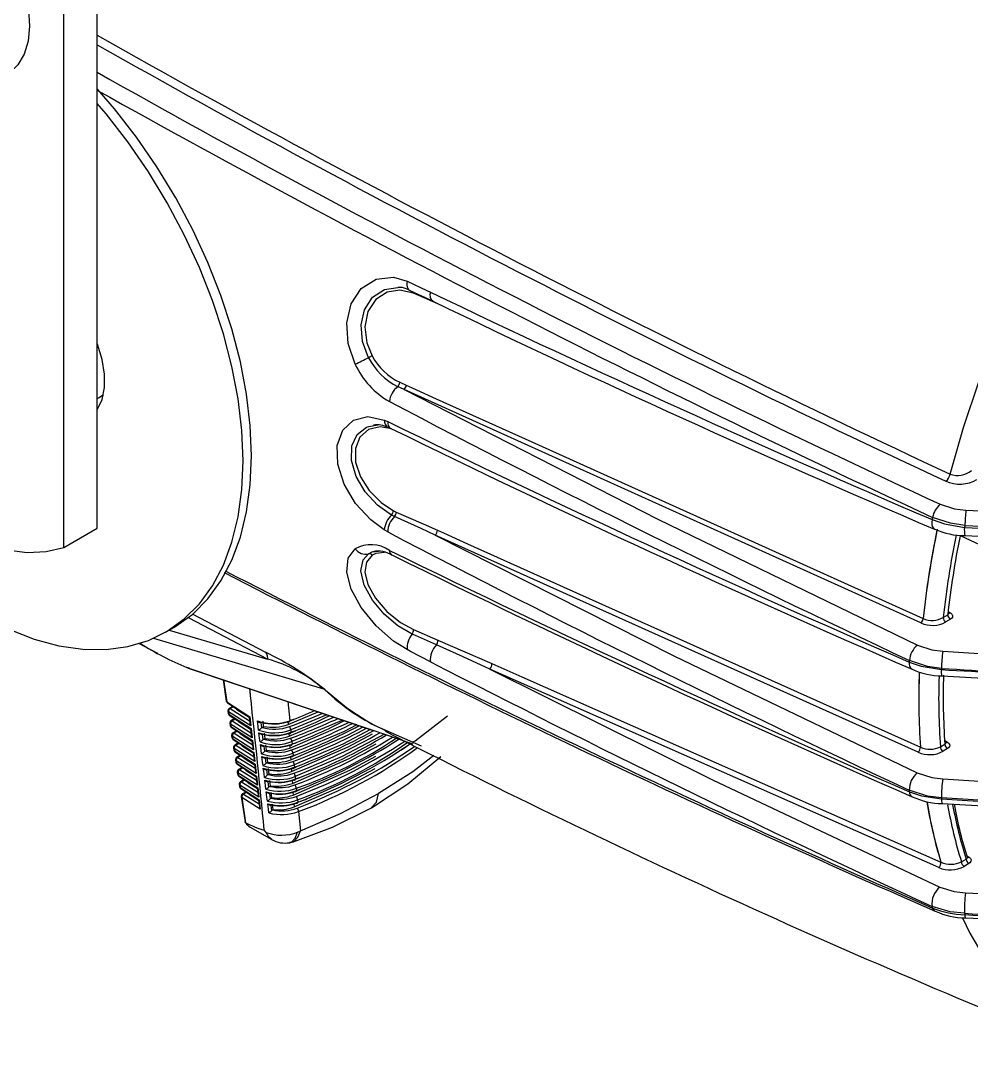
# Model space of a CAD drawing. Extents: x 6 to 134, y 1 to 99.
# Drawn here: x 94.294 to 98.101, y 9.061 to 13.22 of the extents above; entities that cross this region are included whole.
import ezdxf

# ---------------------------------------------------------------- set-up
doc = ezdxf.new("R2010")
doc.units = 0
doc.header["$MEASUREMENT"] = 0
doc.layers.add('OBJECT', color=7, linetype='CONTINUOUS')

msp = doc.modelspace()

# ---------------------------------------------------------------- linework, layer by layer
at = {"layer": 'OBJECT'}
for p, q in [((94.5991, 11.1874), (94.5991, 18.5139)), ((94.4661, 11.1107), (94.4661, 18.4372)), ((95.8523, 12.1394), (95.945, 12.0965)), ((95.9645, 12.086), (95.8663, 12.1288)), ((95.9849, 12.0772), (95.9645, 12.086)), ((94.5991, 11.6631), (94.5991, 11.9278)), ((95.8119, 11.772), (95.8377, 11.7604)), ((95.8288, 11.743), (95.8033, 11.7549)), ((97.8993, 10.8085), (95.8288, 11.743)), ((95.7498, 11.621), (95.7639, 11.6147)), ((95.6872, 11.5945), (95.7244, 11.6014)), ((95.7909, 11.2347), (95.7789, 11.2405)), ((95.7864, 11.2578), (95.7977, 11.2526)), ((98.0796, 11.2598), (99.0738, 11.2176)), ((94.4661, 11.1107), (94.5991, 11.1874)), ((95.7639, 11.1727), (95.7498, 11.1806)), ((97.8883, 10.2906), (95.9537, 11.16)), ((99.051, 10.6928), (98.0576, 11.1572)), ((94.98, 10.8454), (95.2738, 10.6914)), ((97.9886, 10.8304), (98.0068, 10.8413)), ((98.0174, 10.8232), (97.9992, 10.8123)), ((98.0088, 10.8542), (98.018, 10.8485)), ((94.8731, 10.7711), (94.9071, 10.7907)), ((94.8874, 10.7794), (95.2819, 10.6632)), ((95.8663, 10.7817), (95.9645, 10.7396)), ((94.8252, 10.7468), (95.5056, 10.5439)), ((94.7654, 10.7279), (94.8414, 10.687)), ((97.987, 10.695), (98.9558, 10.6359)), ((95.2819, 10.6632), (95.282, 10.6632)), ((94.969, 10.6266), (94.9591, 10.63)), ((94.9591, 10.63), (95.6992, 10.3803)), ((97.9705, 9.8285), (96.1722, 10.6236)), ((95.1037, 10.5809), (95.117, 10.4952)), ((95.1058, 10.5802), (95.1195, 10.4919)), ((97.9837, 10.5964), (98.9528, 10.5411)), ((95.2138, 10.5173), (95.2107, 10.5449)), ((95.1195, 10.4919), (95.2106, 10.4326)), ((95.1214, 10.4883), (95.2086, 10.4316)), ((95.3638, 10.4934), (95.3713, 10.417)), ((95.1232, 10.4554), (95.1246, 10.4463)), ((95.1257, 10.4521), (95.1271, 10.443)), ((95.2148, 10.3957), (95.1257, 10.4521)), ((95.1271, 10.443), (95.216, 10.3851)), ((95.1431, 10.4743), (95.128, 10.4656)), ((95.129, 10.4394), (95.214, 10.3841)), ((95.1458, 10.4725), (95.133, 10.4651)), ((95.133, 10.4651), (95.2104, 10.4162)), ((95.1561, 10.4658), (95.1563, 10.4639)), ((95.1583, 10.4644), (95.1588, 10.4606)), ((95.2089, 10.429), (95.1588, 10.4606)), ((95.3649, 10.4014), (95.485, 10.4525)), ((95.5201, 10.4407), (95.3749, 10.3796)), ((95.1307, 10.4065), (95.1322, 10.3973)), ((95.1332, 10.4032), (95.1347, 10.394)), ((95.2202, 10.3482), (95.1332, 10.4032)), ((95.1506, 10.4253), (95.1356, 10.4167)), ((95.1533, 10.4236), (95.1406, 10.4162)), ((95.1406, 10.4162), (95.2157, 10.3687)), ((95.1636, 10.4169), (95.1639, 10.415)), ((95.1659, 10.4154), (95.1664, 10.4117)), ((95.2143, 10.3815), (95.1664, 10.4117)), ((95.2086, 10.4316), (95.2117, 10.404)), ((95.2106, 10.4326), (95.2148, 10.3957)), ((95.2553, 10.4101), (95.2579, 10.3878)), ((95.2665, 10.3934), (95.264, 10.4151)), ((95.364, 10.4135), (95.3649, 10.4014)), ((95.3684, 10.3543), (95.548, 10.4313)), ((95.5839, 10.4192), (95.3795, 10.3329)), ((95.1347, 10.394), (95.2214, 10.3375)), ((95.1366, 10.3905), (95.2194, 10.3366)), ((95.1383, 10.3576), (95.1397, 10.3484)), ((95.1581, 10.3764), (95.1432, 10.3678)), ((95.1608, 10.3747), (95.1481, 10.3673)), ((95.1481, 10.3673), (95.2211, 10.3212)), ((95.1712, 10.3679), (95.1715, 10.3661)), ((95.1734, 10.3665), (95.174, 10.3628)), ((95.2197, 10.334), (95.174, 10.3628)), ((95.214, 10.3841), (95.2171, 10.3565)), ((95.216, 10.3851), (95.2202, 10.3482)), ((95.2607, 10.3901), (95.2665, 10.3934)), ((95.2609, 10.3627), (95.2636, 10.3404)), ((95.2719, 10.3459), (95.2694, 10.3675)), ((95.3675, 10.3665), (95.3684, 10.3543)), ((95.3749, 10.3796), (95.3759, 10.3702)), ((95.6992, 10.3803), (95.8645, 10.3244)), ((95.6992, 10.3803), (95.7018, 10.3794)), ((95.1408, 10.3543), (95.1422, 10.3451)), ((95.2256, 10.3007), (95.1408, 10.3543)), ((95.1422, 10.3451), (95.2268, 10.29)), ((95.1442, 10.3415), (95.2248, 10.289)), ((95.1657, 10.3275), (95.1508, 10.3189)), ((95.1684, 10.3257), (95.1557, 10.3184)), ((95.1557, 10.3184), (95.2265, 10.2736)), ((95.1788, 10.319), (95.1791, 10.3172)), ((95.181, 10.3175), (95.1816, 10.3139)), ((95.2194, 10.3366), (95.2225, 10.309)), ((95.2214, 10.3375), (95.2256, 10.3007)), ((95.2665, 10.3428), (95.2719, 10.3459)), ((95.2666, 10.3154), (95.2693, 10.2931)), ((95.2773, 10.2984), (95.2748, 10.32)), ((95.3709, 10.3195), (95.3718, 10.3073)), ((95.3795, 10.3329), (95.3804, 10.3235)), ((97.9772, 10.3124), (97.9953, 10.3232)), ((97.9951, 10.3371), (98.0063, 10.3302)), ((95.1459, 10.3087), (95.1473, 10.2994)), ((95.1484, 10.3054), (95.1498, 10.2961)), ((95.231, 10.2532), (95.1484, 10.3054)), ((95.1498, 10.2961), (95.2322, 10.2425)), ((95.1517, 10.2926), (95.2302, 10.2415)), ((95.1732, 10.2786), (95.1583, 10.27)), ((95.1759, 10.2768), (95.1633, 10.2695)), ((95.2251, 10.2864), (95.1816, 10.3139)), ((95.2248, 10.289), (95.2279, 10.2615)), ((95.2268, 10.29), (95.231, 10.2532)), ((95.2723, 10.2955), (95.2773, 10.2984)), ((95.384, 10.2862), (95.3849, 10.2768)), ((98.0059, 10.3051), (97.9878, 10.2943)), ((95.1535, 10.2598), (95.1549, 10.2505)), ((95.156, 10.2565), (95.1574, 10.2472)), ((95.2364, 10.2057), (95.156, 10.2565)), ((95.1574, 10.2472), (95.2376, 10.195)), ((95.1593, 10.2436), (95.2355, 10.194)), ((95.1633, 10.2695), (95.2319, 10.2261)), ((95.1864, 10.27), (95.1866, 10.2683)), ((95.1886, 10.2686), (95.1891, 10.265)), ((95.2304, 10.2389), (95.1891, 10.265)), ((95.2302, 10.2415), (95.2333, 10.214)), ((95.2322, 10.2425), (95.2364, 10.2057)), ((95.2723, 10.2681), (95.275, 10.2457)), ((95.2782, 10.2483), (95.2826, 10.2508)), ((95.2826, 10.2508), (95.2802, 10.2725)), ((95.3743, 10.2725), (95.3751, 10.2602)), ((95.3885, 10.2396), (95.3894, 10.2301)), ((95.161, 10.2109), (95.1625, 10.2015)), ((95.1635, 10.2076), (95.165, 10.1982)), ((95.2417, 10.1581), (95.1635, 10.2076)), ((95.165, 10.1982), (95.2429, 10.1475)), ((95.1808, 10.2297), (95.1659, 10.2211)), ((95.1669, 10.1947), (95.2409, 10.1465)), ((95.1835, 10.2279), (95.1708, 10.2206)), ((95.1708, 10.2206), (95.2373, 10.1786)), ((95.194, 10.2211), (95.1942, 10.2194)), ((95.1962, 10.2196), (95.1967, 10.2161)), ((95.2358, 10.1914), (95.1967, 10.2161)), ((95.2355, 10.194), (95.2387, 10.1665)), ((95.2376, 10.195), (95.2417, 10.1581)), ((95.278, 10.2208), (95.2807, 10.1983)), ((95.2841, 10.201), (95.288, 10.2033)), ((95.288, 10.2033), (95.2856, 10.225)), ((95.3776, 10.2255), (95.3785, 10.2131)), ((95.393, 10.1929), (95.3939, 10.1834)), ((95.1686, 10.162), (95.1701, 10.1526)), ((95.1711, 10.1587), (95.1726, 10.1493)), ((95.2471, 10.1106), (95.1711, 10.1587)), ((95.1726, 10.1493), (95.2483, 10.1)), ((95.1883, 10.1807), (95.1735, 10.1722)), ((95.191, 10.179), (95.1784, 10.1717)), ((95.1784, 10.1717), (95.2427, 10.1311)), ((95.2015, 10.1721), (95.2018, 10.1705)), ((95.2037, 10.1707), (95.2043, 10.1672)), ((95.2412, 10.1439), (95.2043, 10.1672)), ((95.2838, 10.1735), (95.2865, 10.151)), ((95.29, 10.1538), (95.2934, 10.1558)), ((95.2934, 10.1558), (95.291, 10.1775)), ((95.3809, 10.1785), (95.3817, 10.1659)), ((97.9865, 10.1836), (98.9557, 10.1247)), ((95.1745, 10.1457), (95.2463, 10.099)), ((95.1762, 10.1131), (95.1918, 10.0119)), ((95.1787, 10.1098), (95.1944, 10.0082)), ((95.2525, 10.0631), (95.1787, 10.1098)), ((95.1958, 10.1318), (95.1811, 10.1233)), ((95.1985, 10.1301), (95.186, 10.1228)), ((95.186, 10.1228), (95.248, 10.0836)), ((95.2091, 10.1232), (95.2094, 10.1216)), ((95.2113, 10.1217), (95.2119, 10.1183)), ((95.2466, 10.0964), (95.2119, 10.1183)), ((95.2409, 10.1465), (95.244, 10.1189)), ((95.2429, 10.1475), (95.2471, 10.1106)), ((95.2895, 10.1262), (95.2923, 10.1036)), ((95.2959, 10.1066), (95.2988, 10.1083)), ((95.2988, 10.1083), (95.2963, 10.1299)), ((95.384, 10.132), (95.3849, 10.1188)), ((95.3974, 10.1463), (95.3983, 10.1368)), ((95.2463, 10.099), (95.2494, 10.0714)), ((95.2483, 10.1), (95.2525, 10.0631)), ((95.2954, 10.079), (95.2982, 10.0563)), ((95.3042, 10.0608), (95.3017, 10.0824)), ((95.3872, 10.0848), (95.3881, 10.0716)), ((95.4019, 10.0996), (95.4028, 10.0901)), ((97.9841, 10.0853), (98.9529, 10.0299)), ((95.3019, 10.0595), (95.3042, 10.0608)), ((95.4063, 10.053), (95.4136, 9.9756)), ((95.1944, 10.0082), (95.1946, 10.0081)), ((95.2121, 9.9904), (95.2987, 9.9404)), ((95.2771, 9.9695), (95.269, 9.9798)), ((95.402, 9.9704), (95.4136, 9.9756)), ((95.3711, 9.9283), (95.3798, 9.9301)), ((98.0616, 9.8516), (98.0803, 9.8628)), ((98.0836, 9.8754), (98.0921, 9.8702)), ((98.0909, 9.8446), (98.0722, 9.8335)), ((98.0779, 9.7269), (99.0718, 9.6828))]:
    msp.add_line(p, q, dxfattribs=at)
at = {"layer": 'OBJECT', "flags": 128}
for points in [[(98.0165, 11.4045), (98.0702, 11.5909), (98.1329, 11.778), (98.2044, 11.9648), (98.2843, 12.1505), (98.3723, 12.3343), (98.4679, 12.5152), (98.5707, 12.6925), (98.6802, 12.8653), (98.7959, 13.0328), (98.9173, 13.1942), (99.0438, 13.3489), (99.1748, 13.496), (99.3098, 13.6349), (99.448, 13.7649), (99.5889, 13.8855), (99.7317, 13.996), (99.8759, 14.0961)], [(93.801, 13.7632), (93.8106, 13.7682), (93.8546, 13.7817), (93.904, 13.7824), (93.9571, 13.7703), (94.0122, 13.7458), (94.0675, 13.7097), (94.1213, 13.6631), (94.1719, 13.6075), (94.2175, 13.5448), (94.2568, 13.4769), (94.2885, 13.4061), (94.3116, 13.3345), (94.3252, 13.2646), (94.3291, 13.1985), (94.323, 13.1383), (94.3071, 13.0861), (94.282, 13.0434), (94.2485, 13.0118), (94.2385, 13.0054)], [(94.9071, 10.7907), (94.9141, 10.7948), (94.9825, 10.844), (95.0431, 10.9049), (95.0954, 10.977), (95.1389, 11.0595), (95.1732, 11.1518), (95.1979, 11.2528), (95.2128, 11.3617), (95.2178, 11.4775), (95.2128, 11.599), (95.1979, 11.7251), (95.1732, 11.8546), (95.1389, 11.9864), (95.0954, 12.1192), (95.0431, 12.2516), (94.9825, 12.3826), (94.9141, 12.5107), (94.8386, 12.635), (94.7566, 12.7541), (94.6691, 12.8669), (94.6006, 12.9464)], [(94.2456, 10.7829), (94.347, 10.7437), (94.4464, 10.717), (94.5427, 10.703), (94.6351, 10.7019), (94.7227, 10.7137), (94.8046, 10.7382), (94.8801, 10.7752), (94.9485, 10.8244), (95.0092, 10.8853), (95.0615, 10.9574), (95.105, 11.0399), (95.1392, 11.1322), (95.1639, 11.2332), (95.1789, 11.3421), (95.1838, 11.4579), (95.1789, 11.5794), (95.1639, 11.7055), (95.1392, 11.8351), (95.105, 11.9668), (95.0615, 12.0996), (95.0092, 12.232), (94.9485, 12.363), (94.8801, 12.4912), (94.8046, 12.6154), (94.7227, 12.7345), (94.6351, 12.8473), (94.5991, 12.8891)], [(95.6333, 11.8445), (95.6053, 11.9274), (95.5996, 12.0107), (95.6173, 12.0869), (95.6575, 12.148), (95.7167, 12.1857), (95.7868, 12.1931), (95.8411, 12.1773)], [(95.6869, 11.8706), (95.6625, 11.9358), (95.6566, 12.0018), (95.67, 12.0627), (95.7023, 12.1124), (95.751, 12.1443), (95.8041, 12.1516)], [(95.8411, 12.1773), (95.8403, 12.169), (95.8405, 12.1614), (95.8417, 12.1546), (95.844, 12.1488), (95.8472, 12.1442), (95.8512, 12.141), (95.8528, 12.1402)], [(95.8411, 12.1773), (95.9207, 12.1398), (95.9345, 12.1332)], [(95.8663, 12.1288), (95.8125, 12.1415), (95.7608, 12.1335), (95.7156, 12.1043), (95.6841, 12.056), (95.6718, 11.9948), (95.6802, 11.93), (95.7013, 11.8783)], [(95.8663, 12.1288), (95.8666, 12.131), (95.8666, 12.1329)], [(94.5991, 11.6636), (94.6004, 11.665), (94.6195, 11.7035), (94.6293, 11.7509), (94.6293, 11.8051), (94.6195, 11.8637), (94.6004, 11.9243), (94.5991, 11.9273)], [(95.8288, 11.743), (96.8453, 11.2233), (97.8853, 10.7196)], [(95.8377, 11.7604), (95.8616, 11.7496), (95.9574, 11.7064), (96.3403, 11.5335), (97.9082, 10.8258)], [(94.5991, 11.7071), (94.6072, 11.7106), (94.6251, 11.7236)], [(93.5822, 11.6209), (93.6532, 11.5223), (93.7296, 11.4309), (93.8106, 11.3481), (93.8947, 11.2752), (93.9808, 11.2133), (94.0676, 11.1632), (94.1536, 11.1257), (94.2378, 11.1015), (94.3187, 11.0909), (94.3952, 11.0939), (94.4661, 11.1107)], [(95.7498, 11.1806), (95.6952, 11.2208), (95.6349, 11.2868), (95.5894, 11.3638), (95.5638, 11.4437), (95.5615, 11.5186), (95.5831, 11.5801), (95.6259, 11.6205), (95.6837, 11.6346), (95.7498, 11.621)], [(95.7789, 11.2405), (95.7227, 11.2795), (95.6734, 11.3328), (95.637, 11.395), (95.6184, 11.4589), (95.6199, 11.517), (95.6406, 11.5632), (95.6782, 11.5929), (95.6872, 11.5945)], [(95.7783, 11.5853), (95.733, 11.5936), (95.6862, 11.5827), (95.6515, 11.5525), (95.6338, 11.507), (95.635, 11.4522), (95.6543, 11.394), (95.6895, 11.3381), (95.7369, 11.2902), (95.7864, 11.2578)], [(95.7647, 11.5911), (95.7705, 11.5892), (95.7807, 11.5842)], [(97.9767, 11.2834), (98.0333, 11.2653), (98.0796, 11.2598)], [(95.9537, 11.16), (95.8973, 11.1861), (95.7909, 11.2347)], [(95.7977, 11.2526), (95.9055, 11.2052), (95.9627, 11.1797)], [(98.0756, 11.1985), (98.0174, 11.2073), (97.9461, 11.2312)], [(97.9439, 11.2221), (97.9427, 11.2113), (97.9432, 11.2016), (97.9454, 11.1936), (97.9491, 11.1876), (97.9539, 11.1841)], [(97.9439, 11.2221), (97.9941, 11.2046), (98.0738, 11.191)], [(95.9537, 11.16), (96.909, 10.677), (97.8848, 10.2081)], [(95.9627, 11.1797), (95.9867, 11.1689), (96.0825, 11.1258), (96.466, 10.9534), (97.8973, 10.3105)], [(98.0756, 11.1582), (98.3541, 11.1455), (99.0699, 11.1167)], [(95.8411, 10.7014), (95.7868, 10.7357), (95.7167, 10.7973), (95.6575, 10.8698), (95.6173, 10.9438), (95.5996, 11.0118), (95.6053, 11.0673), (95.6333, 11.1052)], [(95.8614, 10.7637), (95.8042, 10.7971), (95.7497, 10.843), (95.7021, 10.8993), (95.669, 10.96), (95.6563, 11.0165), (95.6654, 11.061), (95.6869, 11.0851)], [(95.7013, 11.0799), (95.678, 11.0518), (95.672, 11.0111), (95.6841, 10.9617), (95.7141, 10.9078), (95.7596, 10.8548), (95.8153, 10.8097), (95.8663, 10.7817)], [(95.6869, 11.0851), (95.7016, 11.0925), (95.7267, 11.0952)], [(95.7507, 11.0907), (95.7153, 11.0869), (95.7013, 11.0799)], [(95.282, 10.6632), (94.9685, 10.8271), (94.9638, 10.8296)], [(98.0117, 10.8466), (98.0116, 10.8467), (98.0114, 10.8485)], [(98.018, 10.8485), (98.0237, 10.8435), (98.0262, 10.8377), (98.0255, 10.8317), (98.0214, 10.8261), (98.0174, 10.8232)], [(95.9584, 10.7201), (95.8753, 10.7574), (95.8614, 10.7637)], [(95.9645, 10.7396), (96.0726, 10.6929), (96.1809, 10.6453)], [(95.2738, 10.6914), (95.2803, 10.6796), (95.282, 10.6632)], [(95.9345, 10.6527), (95.8548, 10.6942), (95.8411, 10.7014)], [(96.1722, 10.6236), (96.0652, 10.6722), (95.9584, 10.7201)], [(97.8853, 10.7196), (97.9433, 10.7008), (97.987, 10.695)], [(97.8525, 10.6515), (97.9004, 10.6347), (97.9812, 10.6214)], [(97.9816, 10.6263), (97.9263, 10.634), (97.8531, 10.6581)], [(94.9646, 10.6277), (95.3383, 10.502), (95.7018, 10.3794)], [(96.1722, 10.6236), (97.0642, 10.1806), (97.9747, 9.7506)], [(96.1809, 10.6453), (96.205, 10.6347), (96.3013, 10.592), (96.6869, 10.4214), (97.9791, 9.8507)], [(95.6201, 10.4541), (95.5986, 10.468), (95.5056, 10.5439), (95.5056, 10.5439), (95.5056, 10.5439)], [(95.8987, 10.3147), (95.6985, 10.4031), (95.6201, 10.4541)], [(95.2464, 10.3791), (95.2446, 10.3942), (95.242, 10.4158)], [(95.366, 10.414), (95.367, 10.4133), (95.368, 10.4128), (95.3689, 10.4127), (95.3697, 10.413), (95.3703, 10.4135), (95.3708, 10.4144), (95.3712, 10.4156), (95.3713, 10.417)], [(95.3718, 10.3073), (95.599, 10.4052), (95.6092, 10.4106)], [(95.6396, 10.4004), (95.5859, 10.3717), (95.384, 10.2862)], [(95.8634, 10.3302), (95.8736, 10.3367), (96.003, 10.4366)], [(95.2522, 10.3316), (95.2504, 10.3468), (95.2477, 10.3684)], [(95.2579, 10.3878), (95.2603, 10.3898), (95.2607, 10.3901)], [(95.3705, 10.3673), (95.3715, 10.3665), (95.3725, 10.3661), (95.3734, 10.366), (95.3742, 10.3662), (95.3749, 10.3668), (95.3754, 10.3677), (95.3757, 10.3688), (95.3759, 10.3702)], [(95.3751, 10.2602), (95.6021, 10.3586), (95.6645, 10.392)], [(95.3785, 10.2131), (95.6053, 10.312), (95.703, 10.3645)], [(95.6949, 10.3817), (95.5836, 10.3225), (95.3885, 10.2396)], [(95.7506, 10.3629), (95.5813, 10.2732), (95.393, 10.1929)], [(95.2581, 10.2843), (95.2562, 10.2994), (95.2535, 10.321)], [(95.2636, 10.3404), (95.266, 10.3425), (95.2665, 10.3428)], [(95.375, 10.3206), (95.376, 10.3198), (95.377, 10.3194), (95.3779, 10.3193), (95.3787, 10.3195), (95.3794, 10.3201), (95.3799, 10.321), (95.3802, 10.3221), (95.3804, 10.3235)], [(95.3817, 10.1659), (95.6086, 10.2656), (95.7175, 10.3242)], [(98, 10.3282), (97.9999, 10.3284), (97.9998, 10.3295)], [(98.0063, 10.3302), (98.0119, 10.3252), (98.0146, 10.3194), (98.0138, 10.3134), (98.0098, 10.3079), (98.0059, 10.3051)], [(95.2639, 10.2369), (95.262, 10.252), (95.2594, 10.2736)], [(95.3795, 10.2739), (95.3805, 10.2731), (95.3815, 10.2727), (95.3824, 10.2726), (95.3832, 10.2728), (95.3839, 10.2734), (95.3844, 10.2743), (95.3848, 10.2754), (95.3849, 10.2768)], [(95.3849, 10.1188), (95.612, 10.2192), (95.7152, 10.275)], [(95.6984, 10.0683), (95.8444, 10.1642), (95.9756, 10.2736)], [(95.9482, 10.2769), (95.8643, 10.2123), (95.7263, 10.1246)], [(95.2698, 10.1895), (95.2679, 10.2047), (95.2652, 10.2263)], [(95.384, 10.2272), (95.385, 10.2264), (95.386, 10.226), (95.3869, 10.2259), (95.3877, 10.2261), (95.3884, 10.2267), (95.3889, 10.2276), (95.3893, 10.2287), (95.3894, 10.2301)], [(95.3881, 10.0716), (95.5766, 10.1535), (95.7129, 10.2257)], [(97.8848, 10.2081), (97.9431, 10.1892), (97.9865, 10.1836)], [(95.2757, 10.1422), (95.2738, 10.1573), (95.2711, 10.1789)], [(95.3884, 10.1805), (95.3895, 10.1797), (95.3905, 10.1793), (95.3914, 10.1792), (95.3922, 10.1794), (95.3929, 10.18), (95.3934, 10.1809), (95.3937, 10.182), (95.3939, 10.1834)], [(95.2817, 10.0949), (95.2798, 10.11), (95.2771, 10.1316)], [(95.3929, 10.1338), (95.3939, 10.133), (95.3949, 10.1326), (95.3958, 10.1325), (95.3967, 10.1328), (95.3973, 10.1333), (95.3979, 10.1342), (95.3982, 10.1354), (95.3983, 10.1368)], [(95.4136, 9.9756), (95.5749, 10.0452), (95.7263, 10.1246)], [(95.6981, 10.0689), (95.7182, 10.0902), (95.7263, 10.1246)], [(97.9812, 10.108), (97.9263, 10.1147), (97.8525, 10.138)], [(97.8531, 10.132), (97.9012, 10.1155), (97.9816, 10.1037)], [(98.9505, 10.0483), (98.846, 10.0548), (98.4281, 10.0805), (97.9812, 10.108)], [(95.2877, 10.0476), (95.2857, 10.0627), (95.283, 10.0842)], [(95.3814, 9.9306), (95.5424, 9.9898), (95.6984, 10.0683)], [(95.3973, 10.0871), (95.3983, 10.0864), (95.3993, 10.0859), (95.4003, 10.0859), (95.4011, 10.0861), (95.4018, 10.0867), (95.4023, 10.0876), (95.4026, 10.0887), (95.4028, 10.0901)], [(97.9816, 10.1037), (98.0861, 10.0976), (98.5039, 10.0735), (98.9505, 10.0478)], [(95.1944, 10.0082), (95.1926, 10.0099), (95.1919, 10.0119)], [(95.299, 9.941), (95.2868, 9.9507), (95.2771, 9.9695)], [(95.3704, 9.9299), (95.3782, 9.9308), (95.3929, 9.946), (95.402, 9.9704)], [(95.3812, 9.932), (95.387, 9.9329), (95.4039, 9.9497), (95.4136, 9.9756)], [(98.0803, 9.8628), (98.0829, 9.8639), (98.0851, 9.8659), (98.0856, 9.8682), (98.0853, 9.8688)], [(98.0856, 9.8684), (98.0856, 9.8685), (98.0855, 9.8689)], [(98.0921, 9.8702), (98.0976, 9.8654), (98.1002, 9.8598), (98.0995, 9.8539), (98.0957, 9.8482), (98.0909, 9.8446)], [(97.9747, 9.7506), (98.0325, 9.7324), (98.0779, 9.7269)], [(98.0738, 9.6454), (98.0167, 9.6509), (97.9439, 9.6729)]]:
    msp.add_lwpolyline(points, dxfattribs=at)
at = {"layer": 'OBJECT'}
for centre, radius, start, end in [((118.5205, 55.4699), 48.6022, 240.51554, 245.04705), ((118.4016, 55.2391), 48.3761, 240.52582, 245.0551), ((118.2714, 55.0607), 48.2527, 240.62059, 245.12805), ((118.6897, 55.9341), 49.2813, 240.73507, 245.10715), ((95.8089, 12.0739), 0.0785, 56.4851, 93.5676), ((95.9651, 12.1222), 0.0325, 160.1011, 231.6495), ((118.5071, 59.2462), 52.2413, 244.40011, 246.82007), ((116.7005, 55.115), 47.764, 244.24346, 246.89052), ((88.9786, 25.6101), 15.2897, 295.8007, 296.02397), ((95.9724, 11.3556), 0.5888, 117.4107, 118.9995), ((95.9215, 11.9903), 0.2634, 207.0281, 243.3304), ((95.9145, 11.9895), 0.2405, 207.5464, 244.7427), ((95.9309, 11.9805), 0.3272, 204.5585, 240.5678), ((95.7846, 11.775), 0.0275, 312.9492, 353.7284), ((95.8585, 11.6851), 0.089, 128.3262, 173.2411), ((95.8106, 11.7634), 0.0273, 311.771, 353.7032), ((120.4831, 58.7046), 53.1092, 242.26878, 244.7794), ((95.7789, 11.6174), 0.0293, 172.9081, 241.9972), ((95.7902, 11.6094), 0.0268, 168.4455, 237.8731), ((119.6955, 60.7589), 54.6614, 244.03538, 246.44646), ((95.7225, 11.5144), 0.0871, 61.0062, 100.656), ((117.9741, 56.895), 50.4531, 243.8981, 246.50991), ((97.9648, 11.416), 0.0529, 310.4884, 347.4171), ((98.0464, 11.4857), 0.0866, 249.7655, 309.5907), ((98.0542, 11.5022), 0.1379, 246.4954, 299.8869), ((98.0373, 11.2127), 0.0931, 130.5994, 168.5397), ((95.8436, 11.172), 0.0942, 133.3267, 174.7888), ((95.8516, 11.1714), 0.0877, 133.8345, 179.1754), ((95.7572, 11.2602), 0.0294, 317.885, 355.3492), ((95.7706, 11.2527), 0.0271, 318.3439, 359.7214), ((102.423, 10.1729), 4.6003, 166.7003, 166.8164), ((98.6943, 11.189), 0.6189, 173.4282, 179.1223), ((98.1653, 11.1794), 0.0922, 172.7697, 193.5229), ((102.0683, 10.2424), 4.1056, 166.5347, 166.642), ((102.8185, 121.7792), 110.69, 267.543261, 268.058522), ((102.285, 105.4368), 94.3323, 267.442441, 268.047301), ((120.4916, 58.4658), 53.3676, 242.39676, 244.89934), ((95.9359, 11.1801), 0.0268, 311.611, 359.1387), ((101.5876, 10.4325), 3.7003, 168.3409, 173.8984), ((101.5615, 10.4366), 3.6737, 168.2536, 173.9195), ((98.0751, 11.4472), 0.2891, 245.3357, 270.0979), ((101.5726, 10.4396), 3.6053, 168.4693, 173.7764), ((101.5597, 10.4503), 3.5743, 168.6031, 173.7205), ((95.6967, 10.9923), 0.1295, 55.4891, 119.3244), ((95.6751, 11.1349), 0.0512, 215.3598, 283.3669), ((95.69, 11.0711), 0.0143, 37.6544, 102.5364), ((95.7258, 10.9959), 0.0999, 56.1444, 102.335), ((119.8824, 60.3095), 54.8002, 243.89597, 246.29719), ((95.7932, 11.099), 0.0231, 179.9623, 240.8664), ((118.1189, 56.4124), 50.5369, 243.76936, 246.37246), ((116.8068, 52.9058), 47.1809, 242.61976, 246.45064), ((118.0515, 55.4907), 50.041, 242.71522, 246.31058), ((97.8811, 10.8288), 0.0273, 311.7694, 353.642), ((97.882, 10.8288), 0.0267, 310.4803, 353.3729), ((97.8999, 10.8075), 0.0201, 64.8643, 65.6209), ((97.9439, 10.9055), 0.0873, 246.0357, 300.7411), ((98.012, 10.8319), 0.0235, 183.6822, 236.9098), ((98.0018, 10.8493), 0.0094, 301.963, 355.573), ((98.0302, 10.8428), 0.0235, 183.6839, 236.9081), ((98.0135, 10.8547), 0.00768, 243.306, 306.2072), ((95.8413, 10.7789), 0.0252, 322.8469, 6.2644), ((97.9454, 10.9108), 0.1122, 245.7473, 298.6246), ((95.9223, 10.7095), 0.0815, 138.3373, 185.7075), ((95.9391, 10.7368), 0.0255, 319.1985, 6.2365), ((95.4001, 11.7112), 1.1677, 237.4677, 247.8103), ((94.7335, 9.573), 1.242, 51.2437, 64.2147), ((96.0164, 10.6616), 0.0824, 134.7609, 186.2274), ((97.9458, 10.6486), 0.0933, 130.4402, 174.1642), ((98.4937, 10.6211), 0.5121, 171.7011, 179.4221), ((95.1381, 10.1242), 0.5578, 48.7939, 75.0627), ((119.4013, 56.2301), 51.2639, 242.75711, 245.2559), ((97.8784, 10.6452), 0.0267, 166.334, 236.9268), ((101.3904, 10.3611), 3.5498, 175.2009, 175.3086), ((96.1551, 10.643), 0.0259, 311.3125, 5.1173), ((97.987, 10.8858), 0.2898, 244.9346, 269.3382), ((100.6764, 10.5025), 2.7857, 177.7529, 183.9525), ((100.648, 10.502), 2.7572, 177.7581, 183.9839), ((98.029, 10.613), 0.0485, 170.0061, 200.8476), ((100.8659, 10.3816), 2.8947, 175.1504, 175.247), ((142.9731, 809.2912), 799.936, 266.7757322, 266.8452625), ((145.3334, 790.3336), 781.1438, 266.5246869, 266.5958828), ((100.6603, 10.5043), 2.6899, 178.0894, 184.0901), ((100.6515, 10.5146), 2.6631, 178.1938, 184.1202), ((95.492, 10.5044), 0.0417, 62.9486, 70.991), ((96.0763, 11.122), 0.8102, 225.7547, 246.6419), ((95.1269, 10.4967), 0.01, 188.8019, 236.9399), ((95.1216, 10.4961), 0.00472, 191.2271, 243.2145), ((95.1241, 10.4921), 0.00462, 182.4653, 234.375), ((46.7075, 5.2603), 48.7903, 5.5509, 6.18546), ((95.133, 10.4569), 0.01, 119.9973, 180), ((95.133, 10.4569), 0.01, 180, 188.8019), ((95.1278, 10.4563), 0.00472, 191.1956, 243.2409), ((95.1345, 10.4478), 0.01, 188.8019, 236.9399), ((95.1292, 10.4472), 0.00472, 191.2202, 243.2174), ((95.1399, 10.4527), 0.0143, 119.0757, 182.2765), ((95.1317, 10.4432), 0.00462, 182.4697, 234.3706), ((95.1301, 10.4611), 0.00496, 54.7157, 114.6432), ((94.9452, 11.6193), 1.2756, 289.5151, 294.354), ((95.1406, 10.408), 0.01, 119.9973, 180), ((95.1406, 10.408), 0.01, 180, 188.8019), ((95.1354, 10.4074), 0.00472, 191.1859, 243.2506), ((95.1475, 10.4038), 0.0143, 119.075, 182.2782), ((95.1377, 10.4122), 0.00496, 54.7088, 114.65), ((95.305, 10.597), 0.1919, 250.801, 290.2014), ((95.2534, 10.424), 0.014, 215.5063, 277.7958), ((95.3056, 10.5859), 0.1821, 254.2747, 289.3602), ((95.3004, 10.5867), 0.1962, 260.0638, 289.2073), ((94.8987, 11.6915), 1.4048, 289.8572, 296.7487), ((94.7794, 11.9538), 1.7375, 290.236, 297.8163), ((95.142, 10.3988), 0.01, 188.8019, 236.9399), ((95.1368, 10.3982), 0.00472, 191.2172, 243.2243), ((95.1393, 10.3942), 0.00462, 182.4734, 234.3601), ((95.1482, 10.3591), 0.01, 119.9973, 180), ((95.1482, 10.3591), 0.01, 180, 188.8019), ((95.1429, 10.3585), 0.00472, 191.1897, 243.2427), ((95.1551, 10.3549), 0.0143, 119.0771, 182.2788), ((95.1453, 10.3633), 0.00496, 54.703, 114.6605), ((95.2216, 10.4235), 0.0509, 299.2423, 315.5939), ((95.3099, 10.5567), 0.1886, 250.3379, 290.1782), ((95.3092, 10.5505), 0.1922, 251.3405, 290.2868), ((95.2592, 10.3768), 0.0141, 216.1563, 277.222), ((95.3105, 10.5627), 0.1797, 253.9164, 289.201), ((95.3098, 10.5391), 0.1822, 254.8005, 289.4673), ((95.3557, 10.3797), 0.0193, 359.7064, 43.6791), ((94.6494, 12.2395), 2.0959, 290.5426, 298.4822), ((94.5161, 12.529), 2.4592, 290.8011, 298.9706), ((94.6567, 12.1696), 2.1186, 290.3631, 301.3412), ((111.3217, 40.7992), 34.1766, 242.90101, 248.22558), ((95.1496, 10.3499), 0.01, 188.8019, 236.9399), ((95.1444, 10.3493), 0.00472, 191.2202, 243.2174), ((95.1469, 10.3453), 0.00462, 182.4778, 234.3557), ((95.1558, 10.3102), 0.01, 119.9973, 180), ((95.1626, 10.306), 0.0143, 119.0766, 182.2802), ((95.1528, 10.3144), 0.00496, 54.6949, 114.6686), ((95.2282, 10.3745), 0.0491, 299.3195, 316.1576), ((95.3141, 10.5102), 0.189, 250.9051, 290.2521), ((95.3134, 10.5039), 0.1925, 251.8859, 290.3758), ((95.265, 10.3296), 0.0143, 216.9332, 276.5248), ((95.3147, 10.5159), 0.1797, 254.4515, 289.3181), ((95.314, 10.4923), 0.1823, 255.3361, 289.5764), ((95.3035, 10.5401), 0.1968, 260.7539, 289.247), ((95.3603, 10.333), 0.0192, 359.7177, 43.9069), ((94.8112, 11.8132), 1.767, 289.3754, 303.9276), ((94.6332, 12.1651), 2.1679, 290.6674, 302.8237), ((94.7713, 11.8434), 1.8543, 289.8818, 305.3607), ((94.589, 12.211), 2.2717, 290.9908, 303.9516), ((97.9929, 10.3295), 0.00671, 290.8318, 0.4109), ((98.0187, 10.3247), 0.0235, 183.6838, 236.9084), ((98.0014, 10.3373), 0.0086, 259.2132, 304.2414), ((95.1558, 10.3102), 0.01, 180, 188.8019), ((95.1505, 10.3096), 0.00472, 191.2132, 243.2244), ((95.1572, 10.3009), 0.01, 188.8019, 236.9399), ((95.1519, 10.3003), 0.00472, 191.1956, 243.2409), ((95.1544, 10.2963), 0.00462, 182.4866, 234.354), ((95.2341, 10.3264), 0.0485, 299.6058, 316.5244), ((95.3182, 10.4638), 0.1894, 251.4807, 290.3282), ((95.3175, 10.4573), 0.1927, 252.4374, 290.4688), ((95.2708, 10.2825), 0.0145, 217.645, 275.8968), ((95.2793, 10.2838), 0.0137, 120.68, 137.1794), ((95.3188, 10.469), 0.1796, 254.9938, 289.44), ((95.3181, 10.4455), 0.1823, 255.8825, 289.6858), ((95.3067, 10.4927), 0.1965, 261.3959, 289.3494), ((95.3649, 10.2863), 0.0191, 359.7355, 44.1292), ((94.7197, 11.902), 1.9724, 290.3734, 306.1527), ((97.8705, 10.3107), 0.0268, 311.5901, 359.6982), ((97.8714, 10.3106), 0.0261, 310.2755, 359.6339), ((97.9344, 10.3931), 0.1123, 245.7616, 298.4141), ((97.8897, 10.2927), 0.0194, 66.0729, 66.8507), ((97.9353, 10.393), 0.0908, 245.3946, 297.489), ((98.0006, 10.3139), 0.0235, 183.682, 236.9102), ((95.1633, 10.2613), 0.01, 119.9973, 180), ((95.1633, 10.2613), 0.01, 180, 188.8019), ((95.1581, 10.2607), 0.00472, 191.1983, 243.2381), ((95.1648, 10.252), 0.01, 188.8019, 236.9399), ((95.1595, 10.2514), 0.00472, 191.1959, 243.2365), ((95.1702, 10.2571), 0.0143, 119.0757, 182.2765), ((95.162, 10.2474), 0.00462, 182.491, 234.3496), ((95.1604, 10.2655), 0.00496, 54.7112, 114.6476), ((95.2406, 10.2777), 0.047, 299.7294, 317.0605), ((95.3223, 10.4174), 0.1897, 252.0622, 290.4092), ((95.2853, 10.2363), 0.0139, 120.7326, 137.6426), ((95.323, 10.422), 0.1794, 255.5435, 289.5667), ((95.3098, 10.4452), 0.1962, 262.0491, 289.4566), ((95.3695, 10.2397), 0.019, 359.7472, 44.3569), ((95.1709, 10.2124), 0.01, 119.9973, 180), ((95.1709, 10.2124), 0.01, 180, 188.8019), ((95.1657, 10.2118), 0.00472, 191.1912, 243.2453), ((95.1724, 10.203), 0.01, 188.8019, 236.9399), ((95.1671, 10.2024), 0.00472, 191.1912, 243.2453), ((95.1778, 10.2082), 0.0143, 119.0738, 182.2794), ((95.1696, 10.1984), 0.00462, 182.4866, 234.354), ((95.168, 10.2166), 0.00496, 54.7054, 114.6535), ((95.3216, 10.4107), 0.1929, 252.997, 290.5644), ((95.2767, 10.2353), 0.0146, 218.4012, 275.2291), ((95.2467, 10.2295), 0.0462, 299.9823, 317.4774), ((95.3265, 10.3709), 0.19, 252.6548, 290.4898), ((95.3222, 10.3987), 0.1823, 256.4393, 289.797), ((95.2913, 10.1888), 0.0142, 120.7761, 138.1125), ((95.3271, 10.375), 0.1792, 256.1015, 289.6984), ((95.3129, 10.3976), 0.1958, 262.7143, 289.5689), ((95.374, 10.193), 0.0189, 359.7581, 44.5842), ((97.9437, 10.1385), 0.0912, 130.2233, 180.2629), ((95.1785, 10.1635), 0.01, 119.9973, 180), ((95.1785, 10.1635), 0.01, 180, 188.8019), ((95.1732, 10.1629), 0.00472, 191.1959, 243.2365), ((95.1799, 10.1541), 0.01, 188.8019, 236.9399), ((95.1747, 10.1535), 0.00472, 191.1915, 243.2409), ((95.1853, 10.1593), 0.0143, 119.0771, 182.2788), ((95.1772, 10.1495), 0.00462, 182.4755, 234.3651), ((95.1755, 10.1677), 0.00496, 54.703, 114.6605), ((95.3258, 10.3641), 0.193, 253.561, 290.6663), ((95.2826, 10.1882), 0.0148, 219.123, 274.5921), ((95.2535, 10.1806), 0.0443, 300.0326, 318.1008), ((95.3264, 10.3519), 0.1823, 257.0073, 289.9102), ((95.2973, 10.1414), 0.0144, 120.774, 138.6265), ((95.3312, 10.328), 0.179, 256.6683, 289.8342), ((95.3159, 10.3499), 0.1954, 263.3916, 289.6864), ((95.3786, 10.1463), 0.0188, 359.7709, 44.8149), ((98.4953, 10.1096), 0.5141, 171.7317, 180.1772), ((95.1861, 10.1146), 0.01, 119.9973, 180), ((95.1861, 10.1146), 0.01, 180, 188.8019), ((95.1808, 10.114), 0.00472, 191.2158, 243.2218), ((95.1929, 10.1104), 0.0143, 119.0766, 182.2802), ((95.1831, 10.1188), 0.00496, 54.6992, 114.6588), ((95.3306, 10.3245), 0.1903, 253.2554, 290.574), ((95.3299, 10.3173), 0.1931, 254.1333, 290.7716), ((95.2885, 10.1411), 0.0149, 219.8496, 273.9588), ((95.3305, 10.305), 0.1823, 257.5868, 290.0249), ((95.3034, 10.094), 0.0147, 120.7932, 139.1089), ((95.3354, 10.2809), 0.1787, 257.2443, 289.9748), ((95.319, 10.301), 0.1938, 264.0084, 289.884), ((95.3831, 10.0997), 0.0188, 359.7867, 45.0395), ((100.4788, 10.3761), 2.637, 185.18, 185.3111), ((97.8754, 10.1314), 0.0224, 178.2967, 239.966), ((97.9873, 10.3731), 0.2881, 244.8061, 269.3528), ((100.1195, 10.3047), 2.1473, 185.2552, 185.373), ((95.2595, 10.1328), 0.0439, 300.3797, 318.4421), ((95.3346, 10.278), 0.1906, 253.8657, 290.6604), ((95.3339, 10.2706), 0.1932, 254.7117, 290.882), ((95.2945, 10.0941), 0.0151, 220.6695, 273.2322), ((95.3346, 10.2582), 0.1822, 258.1783, 290.1413), ((95.3395, 10.2337), 0.1783, 257.8297, 290.1211), ((95.322, 10.253), 0.1931, 264.7082, 290.0193), ((95.3876, 10.0531), 0.0187, 359.8006, 45.2652), ((99.8385, 10.4095), 1.9416, 189.4485, 196.7266), ((99.8378, 10.4091), 1.9406, 189.4956, 196.7276), ((98.0201, 10.0989), 0.0388, 173.0308, 201.5193), ((99.855, 10.408), 1.8778, 190.0556, 197.2367), ((99.8452, 10.4163), 1.8496, 190.4751, 197.4127), ((99.4955, 10.3334), 1.4846, 189.7268, 198.3467), ((95.2658, 10.0845), 0.0429, 300.6077, 318.9128), ((95.3387, 10.2315), 0.1908, 254.4857, 290.7497), ((95.3095, 10.0466), 0.0149, 120.8031, 139.593), ((95.3384, 10.1291), 0.1709, 248.9902, 291.8237), ((95.3523, 10.0382), 0.1115, 241.1276, 279.4744), ((98.1037, 9.8643), 0.0235, 183.682, 236.91), ((98.0873, 9.8771), 0.0084, 256.2293, 304.6562), ((97.9536, 9.8479), 0.0257, 311.2307, 6.3568), ((97.9545, 9.8478), 0.025, 309.822, 6.5138), ((98.0164, 9.9336), 0.1147, 246.4049, 299.1227), ((97.9749, 9.8402), 0.0113, 66.9694, 68.2907), ((98.0194, 9.9403), 0.0982, 245.9405, 295.4647), ((98.085, 9.8531), 0.0235, 183.682, 236.9127), ((98.0305, 9.6835), 0.0872, 129.7557, 186.9831), ((98.7081, 9.6541), 0.6344, 173.409, 180.7896), ((99.7495, 10.2526), 1.8964, 197.8006, 198.0104), ((98.0803, 9.9945), 0.3546, 247.7602, 269.2428), ((97.9638, 9.6701), 0.0181, 192.1928, 244.6635), ((98.0769, 9.9112), 0.2839, 244.8127, 270.069), ((99.1347, 10.1207), 1.1779, 204.7815, 231.299), ((104.2318, 131.4635), 121.9737, 267.10612, 267.573874), ((99.6707, 10.1678), 1.6802, 198.1154, 198.31), ((98.1025, 9.6369), 0.0271, 173.4322, 201.2839), ((104.9444, 150.2299), 140.7576, 267.202913, 267.608297), ((101.8027, 83.9411), 74.4072, 267.130081, 267.896697)]:
    msp.add_arc(centre, radius, start, end, dxfattribs=at)
for centre, major_axis, ratio, start_param, end_param in [((93.3815, 14.6602), (-1.7566, 14.6383), 0.094069, 4.414182, 4.416133), ((95.1664, 10.4645), (0.0101, 0.0001), 0.569185, 3.222173, 3.860589), ((94.1716, 11.4853), (2.2169, -0.0169), 0.582304, 5.287711, 5.359747), ((95.1739, 10.4156), (0.0101, 0.0001), 0.569185, 3.222173, 3.860589), ((95.218, 10.4374), (0.0094, 0.00581), 0.034264, 3.157743, 3.78947), ((95.2222, 10.4006), (-0.0075, 0.0119), 0.628226, 0.918937, 1.582964), ((94.1731, 11.4778), (2.2176, 0.0166), 0.572227, 5.276105, 5.287253), ((94.1716, 11.4347), (2.2137, -0.0169), 0.582304, 5.291076, 5.396186), ((94.1716, 11.3841), (2.2104, -0.0169), 0.582304, 5.294449, 5.432632), ((95.1815, 10.3667), (0.0101, 0.0001), 0.569185, 3.222173, 3.860589), ((95.2234, 10.3899), (0.0094, 0.00581), 0.034264, 3.157743, 3.78947), ((95.2276, 10.353), (-0.0075, 0.0119), 0.628226, 0.918937, 1.582964), ((94.1731, 11.4271), (2.2143, 0.0166), 0.572227, 5.279468, 5.291168), ((94.1716, 11.3335), (2.2072, -0.0168), 0.582304, 5.29783, 5.468427), ((94.1716, 11.2828), (2.2039, -0.0168), 0.582304, 5.301219, 5.503254), ((95.1891, 10.3178), (0.0101, 0.0001), 0.569185, 3.222173, 3.860589), ((95.2288, 10.3424), (0.0094, 0.00581), 0.034264, 3.157743, 3.78947), ((94.1731, 11.3765), (2.2111, 0.0166), 0.572227, 5.282839, 5.295171), ((94.1716, 11.2322), (2.2007, -0.0168), 0.582304, 5.304616, 5.538117), ((94.1716, 11.1816), (2.1974, -0.0168), 0.582304, 5.308021, 5.573029), ((94.1716, 11.131), (2.1942, -0.0167), 0.582304, 5.311435, 5.603541), ((94.173, 11.1234), (2.1948, 0.0164), 0.572227, 5.539778, 5.582621), ((94.173, 11.174), (2.1981, 0.0165), 0.572227, 5.544493, 5.548037), ((95.233, 10.3055), (-0.0075, 0.0119), 0.628226, 0.918937, 1.582964), ((95.2342, 10.2948), (0.0094, 0.00581), 0.034264, 3.157743, 3.78947), ((94.173, 11.3259), (2.2078, 0.0165), 0.572227, 5.286218, 5.299967), ((95.1967, 10.2689), (0.0101, 0.0001), 0.569185, 3.222173, 3.860589), ((95.2384, 10.258), (-0.0075, 0.0119), 0.628226, 0.918937, 1.582964), ((95.2396, 10.2473), (0.0094, 0.00581), 0.034264, 3.157743, 3.78947), ((94.173, 11.2753), (2.2046, 0.0165), 0.572227, 5.289605, 5.305336), ((95.2042, 10.22), (0.0101, 0.0001), 0.569185, 3.222173, 3.860589), ((95.2437, 10.2105), (-0.0075, 0.0119), 0.628226, 0.918937, 1.582964), ((95.2449, 10.1998), (0.0094, 0.00581), 0.034264, 3.157743, 3.78947), ((94.173, 11.2246), (2.2013, 0.0165), 0.572227, 5.293, 5.311646), ((95.2118, 10.1711), (0.0101, 0.0001), 0.569185, 3.222173, 3.860589), ((95.2491, 10.163), (-0.0075, 0.0119), 0.628226, 0.918937, 1.582964), ((94.173, 11.174), (2.1981, 0.0165), 0.572227, 5.296403, 5.319764), ((95.2194, 10.1222), (0.0101, 0.0001), 0.569185, 3.222173, 3.860589), ((95.2503, 10.1523), (0.0094, 0.00581), 0.034264, 3.157743, 3.78947), ((95.2545, 10.1154), (-0.0075, 0.0119), 0.628226, 0.918937, 1.582964), ((94.173, 11.1234), (2.1948, 0.0164), 0.572227, 5.299815, 5.33212), ((95.2557, 10.1048), (0.0094, 0.00581), 0.034264, 3.157743, 3.78947), ((95.2599, 10.0679), (-0.0075, 0.0119), 0.628226, 0.918937, 1.582964), ((93.7394, 10.9792), (1.5344, -0.9976), 0.038755, 5.984867, 6.22598), ((95.2692, 10.096), (0.0554, 0.1065), 0.604579, 2.781893, 3.114951)]:
    msp.add_ellipse(centre, major_axis=major_axis, ratio=ratio, start_param=start_param, end_param=end_param, dxfattribs=at)

doc.saveas('drawing.dxf')
